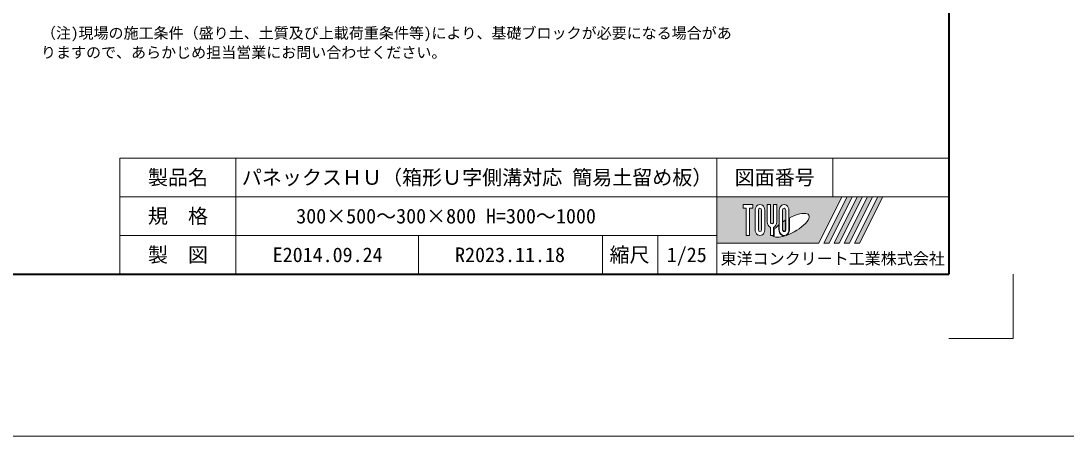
# Model space of a CAD drawing. Units: millimetres at full size; details may follow other scales. Extents: x -1501 to 45572, y 2928 to 12418.
# Drawn here: x 7373 to 11428, y 2928 to 4538 of the extents above; entities that cross this region are included whole.
import ezdxf
from ezdxf.enums import TextEntityAlignment as Align

# ---------------------------------------------------------------- set-up
doc = ezdxf.new("R2010")
doc.units = ezdxf.units.MM
doc.header["$LTSCALE"] = 40
for name, color, linetype, lineweight in [('0_2', 7, 'Continuous', 9), ('Defpoints_3', 7, 'Continuous', 13), ('枠', 5, 'Continuous', 5)]:
    doc.layers.add(name, color=color, linetype=linetype, lineweight=lineweight)
doc.styles.add('ＭＳ ゴシック', font='')
doc.styles.get('ＭＳ ゴシック').set_extended_font_data('MS Gothic')

msp = doc.modelspace()

# ---------------------------------------------------------------- hatches: boundary and pattern name
at = {"layer": '枠'}
h = msp.add_hatch(color=7, dxfattribs=at)
h.paths.add_polyline_path([(10072.69, 3855.77), (10072.69, 3675.77), (10468.69, 3675.77), (10558.69, 3855.77)])
edge = h.paths.add_edge_path(flags=16)
edge.add_ellipse((10360.21, 3744.97), major_axis=(70.52378, 39.47493), ratio=0.34714733547206955, start_angle=-144.31121600980987, end_angle=72.18990336618651, ccw=False)
edge.add_ellipse((10334.1, 3727.93), major_axis=(-0, 24), ratio=0.8463541666666666, start_angle=-160.70345628560196, end_angle=-90.00000000005197)
edge.add_line((10354.41, 3727.93), (10354.41, 3773.68))
edge = h.paths.add_edge_path(flags=16)
edge.add_ellipse((10334.1, 3803.62), major_axis=(-0, 22.15385), ratio=0.8463541725441261, start_angle=-90.00000000000591, end_angle=89.99999999999454, ccw=False)
edge.add_line((10352.85, 3803.62), (10352.85, 3727.93))
edge.add_ellipse((10334.1, 3727.93), major_axis=(0, 22.15385), ratio=0.8463541725441261, start_angle=90.00000000002336, end_angle=-89.99999999997635, ccw=False)
edge.add_line((10315.35, 3727.93), (10315.35, 3803.62))
edge = h.paths.add_edge_path(flags=16)
edge.add_line((10340.35, 3803.62), (10340.35, 3727.93))
edge.add_ellipse((10334.1, 3727.93), major_axis=(-0, 7.38462), ratio=0.8463542107476151, start_angle=89.99999999997021, end_angle=-90.00000000002962, ccw=False)
edge.add_line((10327.85, 3727.93), (10327.85, 3803.62))
edge.add_ellipse((10334.1, 3803.62), major_axis=(-0, 7.38462), ratio=0.8463542107476151, start_angle=-90.00000000006384, end_angle=89.99999999993616, ccw=False)
edge = h.paths.add_edge_path(flags=16)
edge.add_line((10338.78, 3764.93), (10338.78, 3727.93))
edge.add_ellipse((10334.1, 3727.93), major_axis=(0, 5.53846), ratio=0.8463540961371586, start_angle=90.00000000016718, end_angle=-89.99999999983226, ccw=False)
edge.add_line((10329.41, 3727.93), (10329.41, 3758.87))
edge.add_ellipse((10360.21, 3744.97), major_axis=(70.52378, 39.47493), ratio=0.34714733547206955, start_angle=107.79174171422747, end_angle=126.4713187137126, ccw=False)
edge = h.paths.add_edge_path(flags=16)
edge.add_line((10305.97, 3825.77), (10305.97, 3757.93))
edge.add_ellipse((10287.22, 3757.93), major_axis=(0, 22.15385), ratio=0.8463541725441261, start_angle=-163.34116638239982, end_angle=-89.99999999998465, ccw=False)
edge.add_line((10293.47, 3737.04), (10293.47, 3705.77))
edge.add_line((10293.47, 3705.77), (10280.97, 3705.77))
edge.add_line((10280.97, 3705.77), (10280.97, 3737.04))
edge.add_ellipse((10287.22, 3757.93), major_axis=(-0, 22.15385), ratio=0.8463541725441261, start_angle=89.99999999998516, end_angle=163.34116638239985, ccw=False)
edge.add_line((10268.47, 3757.93), (10268.47, 3825.77))
edge.add_line((10268.47, 3825.77), (10280.97, 3825.77))
edge.add_line((10280.97, 3825.77), (10280.97, 3757.93))
edge.add_ellipse((10287.22, 3757.93), major_axis=(0, 7.38462), ratio=0.8463542107476151, start_angle=90.00000000004901, end_angle=-89.99999999995035)
edge.add_line((10293.47, 3757.93), (10293.47, 3825.77))
edge.add_line((10293.47, 3825.77), (10305.97, 3825.77))
edge = h.paths.add_edge_path(flags=16)
edge.add_line((10313.78, 3747.03), (10313.78, 3727.93))
edge.add_ellipse((10334.1, 3727.93), major_axis=(0, 24), ratio=0.8463541666666666, start_angle=90.00000000002146, end_angle=-171.5442700514677)
edge.add_ellipse((10360.21, 3744.97), major_axis=(70.52378, 39.47493), ratio=0.3471473354720695, start_angle=-178.64953572470995, end_angle=-148.2924421302228, ccw=False)
edge.add_line((10290.78, 3703.93), (10295.03, 3703.93))
edge.add_line((10295.03, 3703.93), (10295.03, 3727.33))
edge.add_ellipse((10360.21, 3744.97), major_axis=(70.52378, 39.47493), ratio=0.34714733547206955, start_angle=148.21912047118397, end_angle=165.90812170313077, ccw=False)
edge = h.paths.add_edge_path(flags=16)
edge.add_ellipse((10240.35, 3803.62), major_axis=(0, 22.15385), ratio=0.8463541725441261, start_angle=-89.99999999996811, end_angle=90.00000000003212, ccw=False)
edge.add_line((10259.1, 3803.62), (10259.1, 3727.93))
edge.add_ellipse((10240.35, 3727.93), major_axis=(-0, 22.15385), ratio=0.8463541725441261, start_angle=89.99999999998568, end_angle=-90.00000000001421, ccw=False)
edge.add_line((10221.6, 3727.93), (10221.6, 3803.62))
edge = h.paths.add_edge_path(flags=16)
edge.add_line((10246.6, 3803.62), (10246.6, 3727.93))
edge.add_ellipse((10240.35, 3727.93), major_axis=(0, 7.38462), ratio=0.8463542107476151, start_angle=90.0000000000548, end_angle=-89.99999999994566, ccw=False)
edge.add_line((10234.1, 3727.93), (10234.1, 3803.62))
edge.add_ellipse((10240.35, 3803.62), major_axis=(-0, 7.38462), ratio=0.8463542107476151, start_angle=-90.00000000006384, end_angle=89.99999999993616, ccw=False)
h.paths.add_polyline_path([(10212.22, 3825.77), (10212.22, 3811), (10199.72, 3811), (10199.72, 3705.77), (10187.22, 3705.77), (10187.22, 3811), (10174.72, 3811), (10174.72, 3825.77)], flags=16)
for points in [[(10488.49, 3675.77), (10508.29, 3675.77), (10598.29, 3855.77), (10578.49, 3855.77)], [(10637.89, 3855.77), (10618.09, 3855.77), (10528.09, 3675.77), (10547.89, 3675.77)], [(10677.49, 3855.77), (10657.69, 3855.77), (10567.69, 3675.77), (10587.49, 3675.77)], [(10717.09, 3855.77), (10697.29, 3855.77), (10607.29, 3675.77), (10627.09, 3675.77)]]:
    msp.add_hatch(color=7, dxfattribs=at).paths.add_polyline_path(points)

# ---------------------------------------------------------------- linework, layer by layer
at = {"layer": '0_2', "color": 1, "lineweight": 20}
msp.add_line((45572.03, 2927.61), (-1501.15, 2927.61), dxfattribs=at)
at = {"layer": 'Defpoints_3'}
for p in [(11222.69, 3555.77), (10972.69, 3305.77)]:
    msp.add_line(p, (11222.69, 3305.77), dxfattribs=at)
at = {"layer": '枠', "lineweight": 40}
for p in [(10972.69, 10480.77), (6472.69, 3555.77)]:
    msp.add_line(p, (10972.69, 3555.77), dxfattribs=at)
at = {"layer": '枠', "lineweight": 20}
for p, q in [((10972.69, 4005.77), (7757.32, 4005.77)), ((7757.32, 3555.77), (7757.32, 4005.77)), ((8207.32, 3555.77), (8207.32, 4005.77)), ((10072.69, 3555.77), (10072.69, 4005.77)), ((10522.69, 3855.77), (10522.69, 4005.77)), ((10972.69, 3855.77), (7757.32, 3855.77)), ((10072.69, 3705.77), (7757.32, 3705.77)), ((8915.01, 3555.77), (8915.01, 3705.77)), ((9629.97, 3555.77), (9629.97, 3705.77)), ((9844.42, 3555.77), (9844.42, 3705.77))]:
    msp.add_line(p, q, dxfattribs=at)
at = {"layer": '枠'}
for p, q in [((10072.69, 3855.77), (10558.69, 3855.77)), ((10072.69, 3855.77), (10072.69, 3675.77)), ((10558.69, 3855.77), (10468.69, 3675.77)), ((10578.49, 3855.77), (10488.49, 3675.77)), ((10598.29, 3855.77), (10508.29, 3675.77)), ((10618.09, 3855.77), (10528.09, 3675.77)), ((10637.89, 3855.77), (10547.89, 3675.77)), ((10657.69, 3855.77), (10567.69, 3675.77)), ((10578.49, 3855.77), (10598.29, 3855.77)), ((10677.49, 3855.77), (10587.49, 3675.77)), ((10697.29, 3855.77), (10607.29, 3675.77)), ((10618.09, 3855.77), (10637.89, 3855.77)), ((10717.09, 3855.77), (10627.09, 3675.77)), ((10657.69, 3855.77), (10677.49, 3855.77)), ((10697.29, 3855.77), (10717.09, 3855.77)), ((10174.72, 3825.77), (10174.72, 3811)), ((10174.72, 3825.77), (10212.22, 3825.77)), ((10212.22, 3825.77), (10212.22, 3811)), ((10268.47, 3825.77), (10280.97, 3825.77)), ((10268.47, 3757.93), (10268.47, 3825.77)), ((10280.97, 3825.77), (10280.97, 3757.93)), ((10293.47, 3825.77), (10305.97, 3825.77)), ((10293.47, 3757.93), (10293.47, 3825.77)), ((10305.97, 3825.77), (10305.97, 3757.93)), ((10187.22, 3811), (10174.72, 3811)), ((10187.22, 3811), (10187.22, 3705.77)), ((10199.72, 3811), (10199.72, 3705.77)), ((10212.22, 3811), (10199.72, 3811)), ((10221.6, 3803.62), (10221.6, 3727.93)), ((10234.1, 3727.93), (10234.1, 3803.62)), ((10246.6, 3803.62), (10246.6, 3727.93)), ((10259.1, 3727.93), (10259.1, 3803.62)), ((10315.35, 3803.62), (10315.35, 3727.93)), ((10327.85, 3727.93), (10327.85, 3803.62)), ((10340.35, 3803.62), (10340.35, 3727.93)), ((10352.85, 3727.93), (10352.85, 3803.62)), ((10354.41, 3727.93), (10354.41, 3773.68)), ((10280.97, 3737.04), (10280.97, 3705.77)), ((10293.47, 3737.04), (10293.47, 3705.77)), ((10313.78, 3747.03), (10313.78, 3727.93)), ((10329.41, 3727.93), (10329.41, 3758.87)), ((10338.78, 3764.93), (10338.78, 3727.93)), ((10199.72, 3705.77), (10187.22, 3705.77)), ((10293.47, 3705.77), (10280.97, 3705.77)), ((10290.78, 3703.93), (10295.03, 3703.93)), ((10295.03, 3727.33), (10295.03, 3703.93)), ((10072.69, 3675.77), (10468.69, 3675.77)), ((10488.49, 3675.77), (10508.29, 3675.77)), ((10528.09, 3675.77), (10547.89, 3675.77)), ((10567.69, 3675.77), (10587.49, 3675.77)), ((10607.29, 3675.77), (10627.09, 3675.77))]:
    msp.add_line(p, q, dxfattribs=at)
for centre, major_axis, ratio, start_param, end_param in [((10240.35, 3803.62), (0, 22.15385), 0.846354, 4.712388980385161, 7.853981633974957), ((10334.1, 3803.62), (-0, 22.15385), 0.846354, 4.712388980384603, 7.853981633974403), ((10240.35, 3803.62), (-0, 7.38462), 0.846354, 4.712388980383747, 7.85398163397354), ((10334.1, 3803.62), (-0, 7.38462), 0.846354, 4.712388980383747, 7.85398163397354), ((10360.21, 3744.97), (70.52378, 39.47493), 0.347147, 4.262185332381589, 7.742916281338573), ((10287.22, 3757.93), (-0, 22.15385), 0.846354, 1.5707963267946778, 2.801755744135091), ((10287.22, 3757.93), (0, 7.38462), 0.846354, 1.5707963267956206, 4.712388980385423), ((10287.22, 3757.93), (0, 22.15385), 0.846354, 3.4814295630444967, 4.712388980384917), ((10360.21, 3744.97), (70.52378, 39.47493), 0.347147, 2.0815196641224314, 2.5155126073167264), ((10360.21, 3744.97), (70.52378, 39.47493), 0.347147, 1.6817405097969935, 1.8219833196615334), ((10240.35, 3727.93), (-0, 22.15385), 0.846354, 1.5707963267946852, 4.71238898038448), ((10240.35, 3727.93), (0, 7.38462), 0.846354, 1.5707963267957068, 4.7123889803854935), ((10360.21, 3744.97), (70.52378, 39.47493), 0.347147, 3.2093975090572004, 4.20044506328541), ((10334.1, 3727.93), (0, 24), 0.846354, 1.5707963267952136, 3.3154678663293335), ((10334.1, 3727.93), (0, 22.15385), 0.846354, 1.5707963267952416, 4.71238898038504), ((10334.1, 3727.93), (-0, 7.38462), 0.846354, 1.570796326794456, 4.712388980384253), ((10334.1, 3727.93), (0, 5.53846), 0.846354, 1.5707963267973666, 4.7123889803871695), ((10334.1, 3727.93), (-0, 24), 0.846354, 3.5338438000142425, 4.712388980383922)]:
    msp.add_ellipse(centre, major_axis=major_axis, ratio=ratio, start_param=start_param, end_param=end_param, dxfattribs=at)

# ---------------------------------------------------------------- texts
at = {"layer": '0_2', "style": 'ＭＳ ゴシック'}
for s, p in [('（注)現場の施工条件（盛り土、土質及び上載荷重条件等)により、基礎ブロックが必要になる場合があ', (7450.7, 4511.94)), ('りますので、あらかじめ担当営業にお問い合わせください。', (7450.7, 4436.94))]:
    msp.add_text(s, height=42.72, dxfattribs=at).set_placement(p, align=Align.TOP_LEFT)
at = {"layer": '枠', "color": 7, "style": 'ＭＳ ゴシック'}
for s, height, p in [('製品名', 56.96, (7982.32, 3930.77)), ('パネックスＨＵ（箱形Ｕ字側溝対応 簡易土留め板）', 56.96, (9142.89, 3930.77)), ('図面番号', 56.96, (10297.69, 3930.77)), ('規\u3000格', 56.96, (7982.32, 3780.77)), ('300×500～300×800 H=300～1000', 56.96, (9022.54, 3780.77)), ('製\u3000図', 56.96, (7982.32, 3630.77)), ('E2014.09.24', 56.96, (8562.98, 3630.77)), ('R2023.11.18', 56.96, (9270.67, 3630.77)), ('縮尺', 56.96, (9734.46, 3630.77)), ('1/25', 56.96, (9956.43, 3630.77)), ('東洋コンクリート工業株式会社', 45.57, (10522.69, 3615.77))]:
    msp.add_text(s, height=height, dxfattribs=at).set_placement(p, align=Align.MIDDLE_CENTER)

doc.saveas('drawing.dxf')
